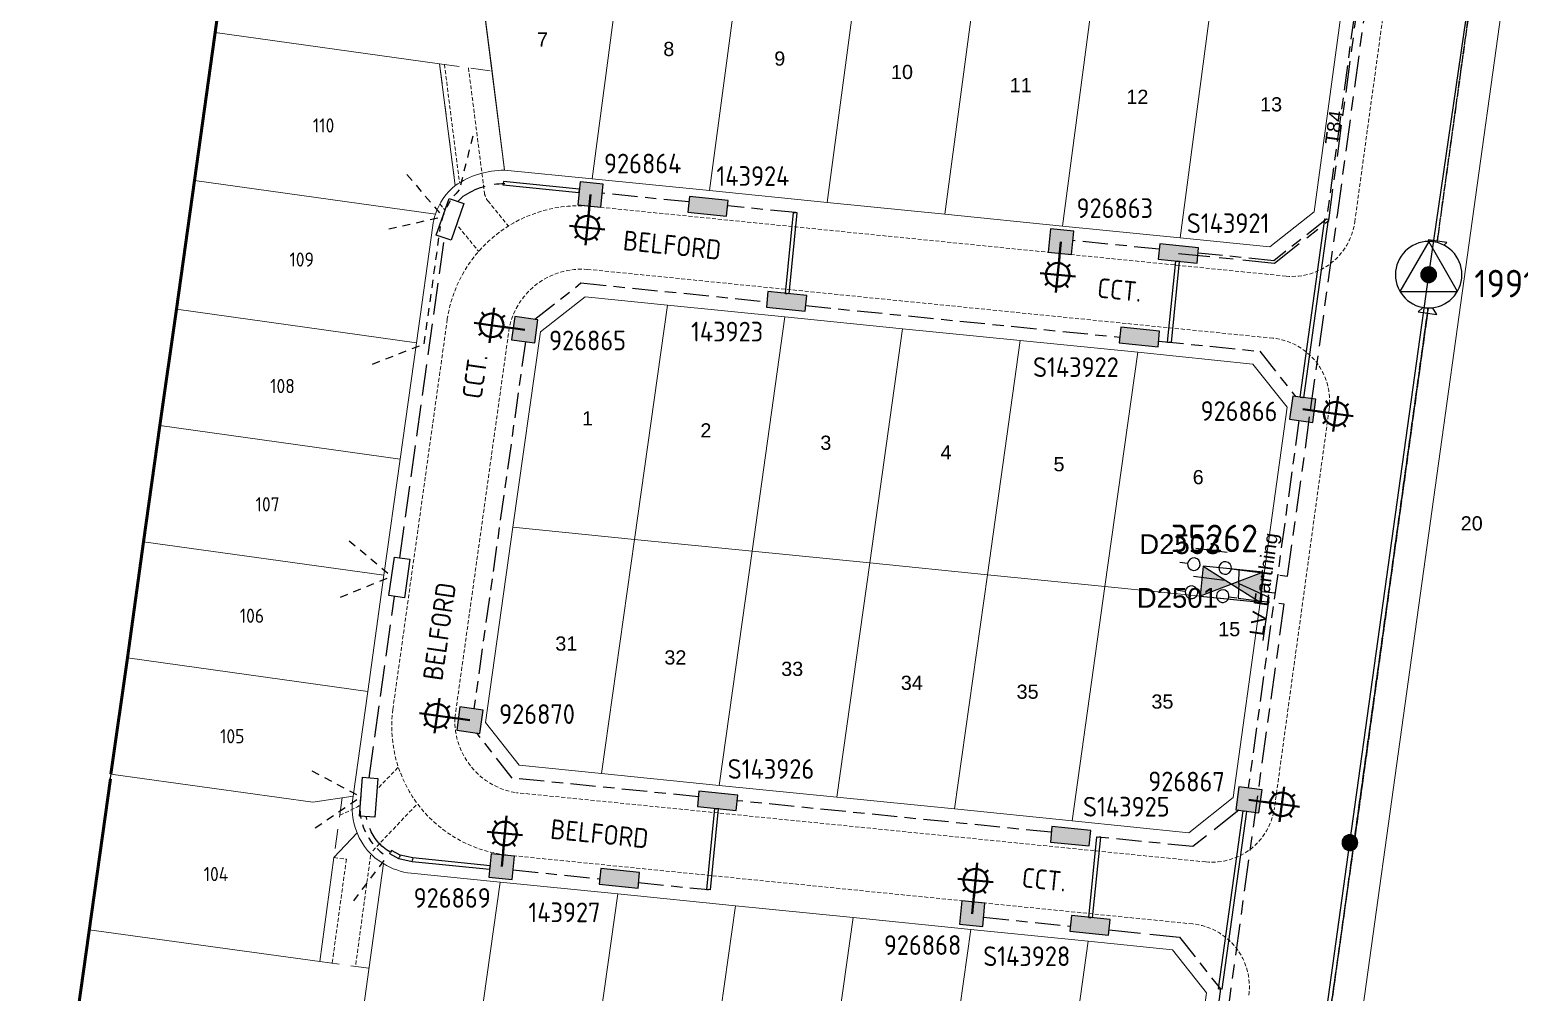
# Model space of a CAD drawing. Header units: metres. Extents: x 276563 to 554027, y 6210407 to 12421560.
# Drawn here: x 276993.6 to 277182.7, y 6210827.4 to 6210949.6 of the extents above; entities that cross this region are included whole.
import ezdxf
from ezdxf.enums import TextEntityAlignment as Align

# ---------------------------------------------------------------- set-up
doc = ezdxf.new("R2010")
doc.units = ezdxf.units.M
for name, pattern in [('Cable Exist OH', [1, 1, 0]), ('Cable Exist UG', [8.2, 4, -1.2, 1.8, -1.2]), ('DASHED', [0.75, 0.5, -0.25]), ('IE Trench LV', [6.5, 5, -1.5]), ('IECLDOTA', [1.8, 1, -0.8]), ('IECLROU40', [4, 2.5, -1.5])]:
    doc.linetypes.add(name, pattern=pattern)
doc.layers.get('0').update_dxf_attribs({"color": 6})
for name, color, linetype in [('_User Miscellaneous1', 7, 'Continuous'), ('Equip_HV_EXT', 7, 'Continuous'), ('Equip_LV_EXT', 7, 'Continuous'), ('Equip_SP_SL_EXT', 7, 'Continuous'), ('Mains_HV_EXT', 7, 'Continuous'), ('Mains_LV_EXT', 7, 'Continuous'), ('Mains_SL_EXT', 7, 'Continuous'), ('OH_Details_SP_MISC', 7, 'Continuous'), ('Services_SP_NEW', 2, 'Continuous'), ('Sub_SP_EXT', 7, 'Continuous'), ('Sub_SP_TR_HV_LV_EXT', 7, 'Continuous'), ('SupportsOH_SP_TR_HV_LV_SL_EXT', 7, 'Continuous'), ('SupportsUG_SP_LV_EXT', 7, 'Continuous'), ('SupportsUG_SP_LV_NEW', 2, 'Continuous'), ('SupportsUG_SP_LV_SL_EXT', 7, 'Continuous'), ('Trench_SP_NEW', 2, 'Continuous'), ('UG_Details_SP_MISC', 7, 'Continuous')]:
    doc.layers.add(name, color=color, linetype=linetype)
for name, color, linetype, lineweight in [('Cadastre Developer_SP_EXT', 9, 'Continuous', 5), ('Cadastre Developer_SP_NEW', 2, 'Continuous', 5), ('Cadastre Land Parcels_SP_EXT', 9, 'Continuous', 5), ('Cadastre Road Names_SP_HV_LV_SL_EXT', 9, 'Continuous', 5)]:
    doc.layers.add(name, color=color, linetype=linetype, lineweight=lineweight)
doc.styles.add('COLUMN_LABEL', font='arial.ttf')
doc.styles.add('iecARIAL', font='arial.ttf', dxfattribs={"height": 2})
doc.styles.add('iecISOCP', font='isocp.shx')
doc.styles.add('LotNum', font='isocp.shx', dxfattribs={"height": 1.8})
doc.styles.add('POLE_LABEL', font='arial.ttf')
doc.styles.get("Standard").update_dxf_attribs({"font": 'arial.ttf'})
doc.styles.add('SWITCH_LABEL', font='arial.ttf', dxfattribs={"height": 2.5})
doc.linetypes.add('Cable E UG', pattern='A,6,-0.5,["E",Standard,S=1.7,R=0,X=0.5,Y=-1],-2.9', length=9.4)
doc.linetypes.add('IE Trench HV', pattern='A,7,-0.2,["/",Standard,S=3,R=0,X=0.6,Y=-1.4],-2.5', length=9.7)

# ---------------------------------------------------------------- blocks, each defined once
blk = doc.blocks.new('SUB_PADMOUNT_EXT')
for points in [[(0, 0), (-3.84, 1.92), (-3.84, -1.92)], [(0, 0), (3.84, 1.92), (3.84, -1.92)]]:
    blk.add_hatch(color=256).paths.add_polyline_path(points)
for p, q in [((3.84, 1.92), (-3.84, -1.92)), ((-3.84, 1.92), (3.84, -1.92))]:
    blk.add_line(p, q)
blk.add_lwpolyline([(-3.84, -1.92), (3.84, -1.92), (3.84, 1.92), (-3.84, 1.92)], close=True)
for tag, height, flags, p in [('ASSET_NUM', 3.5, 8, (2, 2)), ('STREET_CODE', 0.2, 9, (1.5, 0)), ('CONSTRUCTED_VOLTAGE', 0.2, 9, (1.5, -0.2)), ('OPERATING_VOLTAGE', 0.2, 9, (1.5, -0.6)), ('ORIENTATION', 0.2, 9, (1.5, -0.8)), ('OWNED_BY', 0.2, 9, (1.5, -1)), ('OPERATED_BY', 0.2, 9, (1.5, -1.2)), ('SECONDARY_VOLTAGE', 0.2, 9, (1.5, -1.6)), ('STATE', 0.2, 9, (1.5, -1.8)), ('NO_PHASES', 0.2, 9, (1.5, -0.4)), ('MAINTAINED_BY', 0.2, 9, (1.5, -1.4)), ('SUBSTATION_TYPE', 0.2, 9, (1.5, -2.2)), ('STREETNAME', 0.2, 9, (1.5, -3)), ('SUBURB', 0.2, 9, (1.5, -3.2)), ('Z', 0.2, 1, (1.5, -3.6)), ('PARENT', 0.2, 9, (1.5, -2)), ('USAGE', 0.2, 9, (1.5, -2.4)), ('LEGEND', 0.2, 9, (1.5, -2.6)), ('LOCATION', 0.2, 9, (1.5, -2.8)), ('NOTES', 0.2, 9, (1.5, -3.4))]:
    blk.add_attdef(tag, text='', height=height, dxfattribs=dict(flags=flags)).set_placement(p, align=Align.MIDDLE_LEFT)
blk = doc.blocks.new('LV_OH_LINKS_DISTFUSE_EXT')
for p, q in [((0, 0), (0.96, 0)), ((3.84, 0), (4.8, 0))]:
    blk.add_line(p, q)
blk.add_lwpolyline([(3.84, -1.2), (3.84, 1.2), (0.96, -1.2), (0.96, 1.2)], close=True)
at = {"flags": 9}
for tag, p in [('ACTUAL_STATUS', (0, 0)), ('CONSTRUCTED_VOLTAGE', (0, -0.2)), ('OPERATING_VOLTAGE', (0, -0.6)), ('ORIENTATION', (0, -0.8)), ('OWNED_BY', (0, -1)), ('STATE', (0, -1.2)), ('SWITCH_TYPE', (0, -1.4)), ('NO_PHASES', (0, -0.4)), ('USAGE', (0, -1.6)), ('NOTES', (0, -1.8))]:
    blk.add_attdef(tag, text='', height=0.2, dxfattribs=at).set_placement(p, align=Align.MIDDLE_LEFT)
at = {"flags": 1}
blk.add_attdef('Z', (0, 0), '', height=0.2, dxfattribs=at)
blk = doc.blocks.new('SWG_HOLEC_SU_EXT')
blk.add_line((1.8, -2), (5.8, -2))
for points in [[(1, 0), (0, 0)], [(6.6, 0), (7.6, 0)]]:
    blk.add_lwpolyline(points)
for points in [[(1.8, -0.8, 1), (1.8, 0.8, 1)], [(5.8, -0.8, 1), (5.8, 0.8, 1)]]:
    blk.add_lwpolyline(points, format="xyb", close=True)
at = {"style": 'SWITCH_LABEL', "flags": 8}
blk.add_attdef('ASSET_NUM', text='', height=2.5, rotation=179.9544, dxfattribs=at).set_placement((-2.4, 0), align=Align.MIDDLE_LEFT)
at = {"flags": 1}
blk.add_attdef('Z', (0, 0), '', height=0.2, dxfattribs=at)
at = {"flags": 9}
for tag, p in [('ACTUAL_STATUS', (0, -0.4)), ('CONSTRUCTED_VOLTAGE', (0, -0.6)), ('OPERATING_VOLTAGE', (0, -1)), ('ORIENTATION', (0, -1.2)), ('OWNED_BY', (0, -1.4)), ('STATE', (0, -1.8)), ('NO_PHASES', (0, -0.8)), ('PARENT', (0, -1.6)), ('SWITCH_TYPE', (0, -2)), ('STREETNAME', (0, -2.6)), ('SUBURB', (0, -2.8)), ('USAGE', (0, -2.2)), ('LOCATION', (0, -2.4)), ('NOTES', (0, -3))]:
    blk.add_attdef(tag, text='', height=0.2, dxfattribs=at).set_placement(p, align=Align.MIDDLE_LEFT)
at = {"style": 'SWITCH_LABEL', "flags": 9}
blk.add_attdef('STREET_CODE', text='', height=0.2, dxfattribs=at).set_placement((0, -0.2), align=Align.MIDDLE_LEFT)
blk = doc.blocks.new('SUB_POLE_EXT')
blk.add_wipeout([(0, 4.22), (0.42, 4.2), (0.83, 4.14), (1.21, 4.05), (1.62, 3.9), (1.99, 3.72), (2.35, 3.51), (2.68, 3.26), (2.99, 2.99), (3.28, 2.66), (3.52, 2.34), (3.76, 1.92), (3.9, 1.62), (4.04, 1.23), (4.18, 0.63), (4.22, 0), (4.18, -0.61), (4.06, -1.15), (3.9, -1.62), (3.58, -2.24), (3.22, -2.73), (2.97, -3.01), (2.68, -3.26), (2.36, -3.5), (2, -3.72), (1.64, -3.89), (1.25, -4.03), (0.82, -4.14), (0.42, -4.2), (0, -4.22), (-0.41, -4.2), (-0.8, -4.15), (-1.21, -4.05), (-1.62, -3.9), (-1.99, -3.73), (-2.35, -3.51), (-2.68, -3.26), (-2.96, -3.02), (-3.23, -2.72), (-3.51, -2.35), (-3.71, -2.01), (-3.91, -1.6), (-4.05, -1.21), (-4.16, -0.76), (-4.22, -0.14), (-4.21, 0.39), (-4.14, 0.83), (-4.03, 1.27), (-3.9, 1.63), (-3.71, 2.02), (-3.5, 2.37), (-3.28, 2.67), (-2.99, 2.99), (-2.68, 3.27), (-2.33, 3.52), (-1.98, 3.73), (-1.63, 3.9), (-1.2, 4.05), (-0.78, 4.15), (-0.4, 4.21)])
blk.add_line((2.16, 0.48), (2.16, 0.48, 0))
blk.add_lwpolyline([(-4.22, 0, 1), (4.22, 0, 1)], format="xyb", close=True)
blk.add_lwpolyline([(2.14, 0.52), (0, 4.22), (-3.66, -2.11), (3.66, -2.11)], close=True)
for tag, height, flags, p in [('ASSET_NUM', 3.5, 8, (2, 2)), ('STREET_CODE', 0.2, 9, (1.5, 0)), ('CONSTRUCTED_VOLTAGE', 0.2, 9, (1.5, -0.2)), ('OPERATING_VOLTAGE', 0.2, 9, (1.5, -0.6)), ('OPERATED_BY', 0.2, 9, (1.5, -0.8)), ('ORIENTATION', 0.2, 9, (1.5, -1.2)), ('OWNED_BY', 0.2, 9, (1.5, -1.4)), ('SECONDARY_VOLTAGE', 0.2, 9, (1.5, -1.6)), ('STATE', 0.2, 9, (1.5, -1.8)), ('NO_PHASES', 0.2, 9, (1.5, -0.4)), ('MAINTAINED_BY', 0.2, 9, (1.5, -1)), ('SUBSTATION_TYPE', 0.2, 9, (1.5, -2)), ('STREETNAME', 0.2, 9, (1.5, -2.8)), ('SUBURB', 0.2, 9, (1.5, -3)), ('Z', 0.2, 1, (1.5, -3.4)), ('USAGE', 0.2, 9, (1.5, -2.2)), ('LEGEND', 0.2, 9, (1.5, -2.4)), ('LOCATION', 0.2, 9, (1.5, -2.6)), ('NOTES', 0.2, 9, (1.5, -3.2))]:
    blk.add_attdef(tag, text='', height=height, dxfattribs=dict(flags=flags)).set_placement(p, align=Align.MIDDLE_LEFT)
blk = doc.blocks.new('POLE_EXT')
blk.add_hatch(color=256).paths.add_polyline_path([(-1, 0, 1), (1, 0, 1)])
blk.add_lwpolyline([(-1, 0, 1), (1, 0, 1)], format="xyb", close=True)
for tag, height, flags, p in [('pNumber', 2.5, 8, (-17.84, 2.07)), ('OWNED_BY', 0.2, 9, (1.35, -0.4)), ('SPECIAL_USE', 0.2, 9, (1.35, -0.8)), ('STATE', 0.2, 9, (1.35, -1)), ('cLV', 0.2, 9, (1.35, -1.4)), ('hDepth', 0.2, 9, (1.35, -1.6)), ('hDia', 0.2, 9, (1.35, -1.8)), ('PARENT', 0.2, 9, (1.35, -0.6)), ('USAGE', 0.2, 9, (1.35, -1.2)), ('cHV', 0.2, 9, (1.35, -2)), ('cLinedev', 0.2, 9, (1.35, -3.4)), ('pExisting', 0.2, 9, (1.35, -3.8)), ('LBRACKET', 0.2, 9, (1.35, -2.2)), ('LExisting', 0.2, 9, (1.35, -2.4)), ('LANTNUMBER', 0.2, 9, (1.35, -2.6)), ('LOther', 0.2, 9, (1.35, -2.8)), ('LRemove', 0.2, 9, (1.35, -3)), ('LEGEND', 0.2, 9, (1.35, -3.2)), ('LOCATION', 0.2, 9, (1.35, -3.6)), ('pFooting', 0.2, 9, (1.35, -4.4)), ('pNew', 0.2, 9, (1.35, -4.6)), ('pRelocate', 0.2, 9, (1.35, -5)), ('pRemove', 0.2, 9, (1.35, -5.2)), ('pReplace', 0.2, 9, (1.35, -5.4)), ('pStay', 0.2, 9, (1.35, -5.6)), ('PFNUMBER', 0.2, 9, (1.35, -4)), ('NEWPFNUMBER', 0.2, 9, (1.35, -4.2)), ('pType', 0.2, 9, (1.35, -5.8)), ('cspan', 0.2, 9, (1.35, -6)), ('STREETNAME', 0.2, 9, (1.35, -6.2)), ('SUBURB', 0.2, 9, (1.35, -6.4)), ('OPERATED_BY', 0.2, 9, (1.36, -7.01)), ('NOTES', 0.2, 9, (1.35, -6.6)), ('MAINTAINED_BY', 0.2, 9, (1.36, -6.81))]:
    blk.add_attdef(tag, text='', height=height, dxfattribs=dict(flags=flags)).set_placement(p, align=Align.MIDDLE_LEFT)
at = {"style": 'POLE_LABEL'}
for tag, height, flags, p in [('ASSET_NUM', 2.5, 8, (2, 2)), ('STRUCTURE_PLANT_NUMBER', 0.2, 9, (1.35, 0.03)), ('STREET_CODE', 0.2, 9, (1.35, -0.2))]:
    blk.add_attdef(tag, text='', height=height, dxfattribs=dict(at, flags=flags)).set_placement(p, align=Align.MIDDLE_LEFT)
at = {"flags": 1}
blk.add_attdef('Z', (1.35, -7.33), '', height=0.2, dxfattribs=at)
blk = doc.blocks.new('COLUMN_EXT')
blk.add_hatch(color=256).paths.add_polyline_path([(-1.49, 1.48), (-1.49, -1.49), (1.48, -1.49), (1.48, 1.48)])
blk.add_lwpolyline([(-1.49, -1.49), (1.48, -1.49), (1.48, 1.48), (-1.49, 1.48)], close=True)
for tag, height, style, flags, p in [('ASSET_NUM', 2.5, 'COLUMN_LABEL', 8, (2, 2)), ('STRUCTURE_PLANT_NUMBER', 0.2, 'POLE_LABEL', 9, (1.81, 0.03)), ('STREET_CODE', 0.2, 'COLUMN_LABEL', 9, (1.81, -0.2))]:
    blk.add_attdef(tag, text='', height=height, dxfattribs=dict(style=style, flags=flags)).set_placement(p, align=Align.MIDDLE_LEFT)
at = {"flags": 9}
for tag, p in [('COLUMN_TYPE', (1.81, -0.4)), ('OWNED_BY', (1.81, -0.6)), ('STATE', (1.81, -0.8)), ('USAGE', (1.81, -1)), ('STREETNAME', (1.81, -1.6)), ('SUBURB', (1.81, -1.8)), ('LEGEND', (1.81, -1.2)), ('LOCATION', (1.81, -1.4)), ('NOTES', (1.81, -2))]:
    blk.add_attdef(tag, text='', height=0.2, dxfattribs=at).set_placement(p, align=Align.MIDDLE_LEFT)
at = {"flags": 1}
blk.add_attdef('Z', (1.81, -2.35), '', height=0.2, dxfattribs=at)
blk = doc.blocks.new('SL_LANTERN_EXT')
at = {"lineweight": 40}
for p, q in [((-1.46, 5.68), (-1.06, 5.28)), ((0, 1.97), (0, 6.47)), ((1.46, 5.68), (1.06, 5.28)), ((-2.25, 4.22), (2.25, 4.22)), ((-1.46, 2.76), (-1.06, 3.16)), ((0, 0), (0, 2.72)), ((1.46, 2.76), (1.06, 3.16))]:
    blk.add_line(p, q, dxfattribs=at)
blk.add_circle((0, 4.22), 1.5, dxfattribs=at)
at = {"style": 'iecARIAL', "flags": 8}
blk.add_attdef('ASSET_NUM', (1.5, 1.5), '', height=2.5, dxfattribs=at)
for tag, p, height, flags in [('OPERATING_VOLTAGE', (0.98, -1.65), 0.2, 9), ('ORIENTATION', (0.98, -1.85), 0.2, 9), ('OWNED_BY', (0.98, -2.05), 0.2, 9), ('CONSTRUCTED_VOLTAGE', (0.98, -0.65), 0.2, 9), ('CONTROL_TYPE', (0.98, -0.85), 0.2, 9), ('LANTERN_PURPOSE', (0.98, -1.05), 0.2, 9), ('LANTERN_TYPE', (0.98, -1.25), 0.2, 9), ('NO_PHASES', (0.98, -1.45), 0.2, 9), ('LNUMBER', (2.18, -3.25), 2.5, 8), ('STATE', (0.98, -2.25), 0.2, 9), ('USAGE', (0.98, -2.45), 0.2, 9), ('CEXIST', (0.98, -2.65), 0.2, 9), ('CNEW', (0.98, -2.85), 0.2, 9), ('CNUMBER', (0.98, -3.05), 0.2, 9), ('CREMOVE', (0.98, -3.25), 0.2, 9), ('CREPLACE', (0.98, -3.45), 0.2, 9), ('LKINGHEIGHT', (0.98, -3.65), 0.2, 9), ('LBRACKET', (0.98, -3.85), 0.2, 9), ('LBRACKETVOCAB', (0.98, -4.05), 0.2, 9), ('LCATEGORY', (0.98, -4.25), 0.2, 9), ('LCHARGE1', (0.98, -4.45), 0.2, 9), ('LCHARGE1PERCENT', (0.98, -4.65), 0.2, 9), ('LCHARGE2', (0.98, -4.85), 0.2, 9), ('LCHARGE2PERCENT', (0.98, -5.05), 0.2, 9), ('LCHARGE3', (0.98, -5.25), 0.2, 9), ('LCHARGE3PERCENT', (0.98, -5.45), 0.2, 9), ('LEXIST', (0.98, -5.65), 0.2, 9), ('LLAMP', (0.98, -5.85), 0.2, 9), ('LLAMPVOCAB', (0.98, -6.05), 0.2, 9), ('LMAST', (0.98, -6.25), 0.2, 9), ('LMASTVOCAB', (0.98, -6.45), 0.2, 9), ('LNEW', (0.98, -6.65), 0.2, 9), ('LANTNUMBER', (0.98, -6.85), 0.2, 9), ('LOUTREACH', (0.98, -7.25), 0.2, 9), ('LOUTREACHVOCAB', (0.98, -7.45), 0.2, 9), ('LRATECODE', (0.98, -7.65), 0.2, 9), ('STREETNAME', (0.98, -9.25), 0.2, 9), ('SUBURB', (0.98, -9.45), 0.2, 1), ('LREMOVE', (0.98, -7.85), 0.2, 9), ('LREPLACE', (0.98, -8.05), 0.2, 9), ('LTYPE', (0.98, -8.25), 0.2, 9), ('LTYPEVOCAB', (0.98, -8.45), 0.2, 9), ('LEGEND', (0.98, -8.65), 0.2, 9), ('LOCATION', (0.98, -8.85), 0.2, 9), ('NOTES', (0.98, -9.05), 0.2, 9)]:
    blk.add_attdef(tag, p, '', height=height, dxfattribs=dict(flags=flags))
blk = doc.blocks.new('PILLAR_EXT')
blk.add_hatch(color=256).paths.add_polyline_path([(-2.475, 0.99), (-2.475, -0.99), (2.475, -0.99), (2.475, 0.99)])
blk.add_lwpolyline([(-2.475, -0.99), (2.475, -0.99), (2.475, 0.99), (-2.475, 0.99)], close=True)
at = {"style": 'iecARIAL', "flags": 8}
blk.add_attdef('ASSET_NUM', (1.5, 3.5), '', height=2.5, dxfattribs=at)
for tag, p, flags in [('OWNED_BY', (0, -0.2), 9), ('STATE', (0, -0.4), 9), ('SUPPORT_TYPE', (0, -0.6), 9), ('STREETNAME', (0, -1.8), 9), ('SUBURB', (0, -2), 1), ('USAGE', (0, -0.8), 9), ('LEGEND', (0, -1), 9), ('LOCATION', (0, -1.2), 9), ('NOTES', (0, -1.4), 9), ('PARENT', (0, -1.6), 9)]:
    blk.add_attdef(tag, p, '', height=0.2, dxfattribs=dict(flags=flags))
blk = doc.blocks.new('PILLAR_NEW')
at = {"flags": 8}
blk.add_attdef('ASSET_NUM', text='', height=2.5, dxfattribs=at).set_placement((2, 4), align=Align.MIDDLE_LEFT)
blk.add_wipeout([(-2.47, 0.99), (2.47, 0.99), (2.47, -0.99), (-2.47, -0.99)])
at = {"lineweight": -3}
blk.add_lwpolyline([(-2.47, 0.99), (2.47, 0.99), (2.47, -0.99), (-2.47, -0.99)], close=True, dxfattribs=at)
for tag, flags, p in [('STREET_CODE', 9, (1.5, 2)), ('OWNED_BY', 9, (1.5, 1.8)), ('OPERATED_BY', 9, (1.5, 1.6)), ('STATE', 9, (1.5, 1.2)), ('SUPPORT_TYPE', 9, (1.5, 1)), ('SUBURB', 9, (1.5, 0.2)), ('STREETNAME', 9, (1.5, 0)), ('MAINTAINED_BY', 9, (1.5, 1.4)), ('USAGE', 9, (1.5, 0.8)), ('LEGEND', 9, (1.5, 0.6)), ('PARENT', 9, (1.5, 0.4)), ('Z', 1, (1.5, -0.6)), ('LOCATION', 9, (1.5, -0.2)), ('NOTES', 9, (1.5, -0.4))]:
    blk.add_attdef(tag, text='', height=0.2, dxfattribs=dict(flags=flags)).set_placement(p, align=Align.MIDDLE_LEFT)

msp = doc.modelspace()

# ---------------------------------------------------------------- linework, layer by layer
at = {"layer": '_User Miscellaneous1'}
msp.add_line((276994.41, 6210787.47), (277033.96, 6211068.99), dxfattribs=at)
at = {"layer": '_User Miscellaneous1', "color": 1, "linetype": 'Continuous', "lineweight": 50}
for p, q in [((277019.69, 6210967.36), (277014.5, 6210930.44)), ((277014.5, 6210930.44), (277012.21, 6210914.09)), ((277012.21, 6210914.09), (277010.13, 6210899.34)), ((277010.13, 6210899.34), (277008.06, 6210884.59)), ((277008.06, 6210884.59), (277005.99, 6210869.84)), ((277005.99, 6210869.84), (277003.91, 6210855.09)), ((277003.85, 6210854.5), (276998.52, 6210816.7))]:
    msp.add_line(p, q, dxfattribs=at)
at = {"layer": 'Cadastre Developer_SP_EXT', "linetype": 'Continuous'}
msp.add_line((277138.71, 6210832.78), (277128.01, 6210833.88), dxfattribs=at)
for points in [[(277064.99, 6210930.66), (277069.21, 6210962.4), (277049.75, 6210964.35), (277053.89, 6210931.77), (277064.99, 6210930.66)], [(277079.92, 6210929.16), (277084.14, 6210960.9), (277069.21, 6210962.4), (277064.99, 6210930.66), (277079.92, 6210929.16)], [(277094.86, 6210927.66), (277099.08, 6210959.4), (277084.14, 6210960.9), (277079.92, 6210929.16), (277094.86, 6210927.66)], [(277109.79, 6210926.16), (277114.01, 6210957.9), (277099.08, 6210959.4), (277094.86, 6210927.66), (277109.79, 6210926.16)], [(277124.72, 6210924.66), (277128.94, 6210956.4), (277114.01, 6210957.9), (277109.79, 6210926.16), (277124.72, 6210924.66)], [(277139.65, 6210923.17), (277143.87, 6210954.9), (277128.94, 6210956.4), (277124.72, 6210924.66), (277139.65, 6210923.17)], [(277160.31, 6210953.25), (277143.87, 6210954.9), (277139.65, 6210923.17), (277151.04, 6210922.02), (277156.67, 6210926.45), (277160.31, 6210953.25)], [(277070.38, 6210884.89), (277074.56, 6210914.62), (277064.1, 6210915.67), (277058.43, 6210911.22), (277054.94, 6210886.44), (277070.38, 6210884.89)], [(277085.31, 6210883.39), (277089.49, 6210913.12), (277074.56, 6210914.62), (277070.38, 6210884.89), (277085.31, 6210883.39)], [(277100.25, 6210881.89), (277104.43, 6210911.62), (277089.49, 6210913.12), (277085.31, 6210883.39), (277100.25, 6210881.89)], [(277115.19, 6210880.4), (277119.37, 6210910.13), (277104.43, 6210911.62), (277100.25, 6210881.89), (277115.19, 6210880.4)], [(277130.12, 6210878.9), (277134.3, 6210908.63), (277119.37, 6210910.13), (277115.19, 6210880.4), (277130.12, 6210878.9)], [(277149.85, 6210876.92), (277153.26, 6210901.68), (277148.91, 6210907.14), (277134.3, 6210908.63), (277130.12, 6210878.9), (277149.85, 6210876.92)], [(277066.2, 6210855.16), (277070.38, 6210884.89), (277054.94, 6210886.44), (277051.46, 6210861.66), (277055.74, 6210856.21), (277066.2, 6210855.16)], [(277081.13, 6210853.66), (277085.31, 6210883.39), (277070.38, 6210884.89), (277066.2, 6210855.16), (277081.13, 6210853.66)], [(277096.07, 6210852.16), (277100.25, 6210881.89), (277085.31, 6210883.39), (277081.13, 6210853.66), (277096.07, 6210852.16)], [(277111.01, 6210850.66), (277115.19, 6210880.4), (277100.25, 6210881.89), (277096.07, 6210852.16), (277111.01, 6210850.66)], [(277125.95, 6210849.16), (277130.12, 6210878.9), (277115.19, 6210880.4), (277111.01, 6210850.66), (277125.95, 6210849.16)], [(277146.42, 6210852.11), (277149.85, 6210876.92), (277130.12, 6210878.9), (277125.95, 6210849.16), (277140.77, 6210847.65), (277146.42, 6210852.11)], [(277064.09, 6210810.15), (277068.27, 6210839.88), (277053.33, 6210841.38), (277049.15, 6210811.64), (277064.09, 6210810.15)], [(277079.02, 6210808.65), (277083.2, 6210838.38), (277068.27, 6210839.88), (277064.09, 6210810.15), (277079.02, 6210808.65)], [(277093.96, 6210807.15), (277098.14, 6210836.88), (277083.2, 6210838.38), (277079.02, 6210808.65), (277093.96, 6210807.15)], [(277108.9, 6210805.65), (277113.08, 6210835.38), (277098.14, 6210836.88), (277093.96, 6210807.15), (277108.9, 6210805.65)], [(277123.83, 6210804.15), (277128.01, 6210833.88), (277113.08, 6210835.38), (277108.9, 6210805.65), (277123.83, 6210804.15)], [(277139.37, 6210801.03), (277143, 6210827.33), (277138.71, 6210832.78), (277128.01, 6210833.88), (277123.83, 6210804.15), (277139.37, 6210801.03)]]:
    msp.add_lwpolyline(points, close=True, dxfattribs=at)
msp.add_lwpolyline([(277049.15, 6210811.64), (277053.33, 6210841.38), (277042.02, 6210842.51), (277042.02, 6210842.51, -0.118244), (277038.5, 6210843.74), (277038.5, 6210843.74), (277034.3, 6210813.13), (277049.15, 6210811.64)], format="xyb", close=True, dxfattribs=at)
at = {"layer": 'Cadastre Developer_SP_NEW', "color": 3, "linetype": 'IECLROU40'}
for p, q in [((277045.63, 6210945.26), (277047.61, 6210929.8)), ((277045.63, 6210945.26), (277052.3, 6210944.33)), ((277030.42, 6210831.31), (277036.67, 6210830.46))]:
    msp.add_line(p, q, dxfattribs=at)
at = {"layer": 'Cadastre Developer_SP_NEW', "color": 3, "flags": 128}
for points in [[(277052.3, 6210944.33), (277049.75, 6210964.35), (277019.69, 6210967.36), (277017.15, 6210949.24), (277045.63, 6210945.26), (277047.61, 6210929.8, -0.14821), (277053.89, 6210931.77), (277052.3, 6210944.33)], [(277045.1, 6210926.16, -0.141786), (277047.61, 6210929.8, -0.173442), (277047.61, 6210929.8), (277045.63, 6210945.26), (277017.15, 6210949.24), (277014.5, 6210930.44), (277045.1, 6210926.16)], [(277042.69, 6210909.83), (277044.77, 6210924.74, -0.045937), (277045.1, 6210926.16), (277014.5, 6210930.44), (277012.21, 6210914.09), (277042.69, 6210909.83)], [(277001.13, 6210835.3), (277003.91, 6210855.09), (277029.53, 6210851.51), (277034.66, 6210852.3, 0.149414), (277035.19, 6210847.62), (277032.22, 6210844.49), (277030.42, 6210831.31), (277001.13, 6210835.3)], [(277038.5, 6210843.74), (277034.3, 6210813.13), (276998.52, 6210816.7), (277001.13, 6210835.3), (277030.42, 6210831.31), (277032.22, 6210844.49), (277035.19, 6210847.62, 0.179361), (277038.5, 6210843.74)]]:
    msp.add_lwpolyline(points, format="xyb", dxfattribs=at)
for points in [[(277040.63, 6210895.08), (277042.69, 6210909.83), (277012.21, 6210914.09), (277010.13, 6210899.34), (277040.63, 6210895.08)], [(277038.57, 6210880.33), (277040.63, 6210895.08), (277010.13, 6210899.34), (277008.06, 6210884.59), (277038.57, 6210880.33)], [(277036.51, 6210865.58), (277038.57, 6210880.33), (277008.05, 6210884.59), (277005.99, 6210869.84), (277036.51, 6210865.58)], [(277034.66, 6210852.3), (277036.51, 6210865.58), (277005.99, 6210869.84), (277003.91, 6210855.09), (277029.53, 6210851.51), (277034.66, 6210852.3)]]:
    msp.add_lwpolyline(points, dxfattribs=at)
at = {"layer": 'Cadastre Developer_SP_NEW', "color": 3, "linetype": 'IECLROU40', "flags": 128}
msp.add_lwpolyline([(277033.25, 6210852.08), (277032.22, 6210844.49)], dxfattribs=at)
at = {"layer": 'Cadastre Land Parcels_SP_EXT', "color": 3, "linetype": 'Continuous'}
msp.add_lwpolyline([(277033.96, 6211068.99), (276992.63, 6211052.07), (276956.29, 6210801.62), (276977.74, 6210789.23), (276994.41, 6210787.47), (277033.96, 6211068.99)], close=True, dxfattribs=at)
at = {"layer": 'Cadastre Land Parcels_SP_EXT', "linetype": 'Continuous'}
msp.add_lwpolyline([(277261.02, 6210860.83), (277265.78, 6210894.2), (277272.45, 6210941.06), (277276.79, 6210972.28), (277276.87, 6210972.67), (277278.33, 6210983.33), (277282.82, 6211015.34), (277186.13, 6210993.12), (277182.96, 6210970.07), (277156.47, 6210779.4), (277163.22, 6210769.47), (277246.44, 6210760.81), (277246.85, 6210760.76), (277261.02, 6210860.83)], close=True, dxfattribs=at)
at = {"layer": 'Mains_HV_EXT', "linetype": 'Cable Exist OH'}
for points in [[(277171.7, 6210918.14), (277181.38, 6210987.94)], [(277126.37, 6210769.56), (277152.55, 6210780), (277171.7, 6210918.17)]]:
    msp.add_lwpolyline(points, dxfattribs=at)
at = {"layer": 'Mains_HV_EXT', "linetype": 'Cable Exist UG'}
for points in [[(277147.11, 6210879.29), (277147.17, 6210881.03), (277153.32, 6210880.22), (277153.32, 6210880.22), (277156.23, 6210901.27), (277159.64, 6210926.05), (277159.64, 6210926.05), (277163.28, 6210952.85)], [(277147.11, 6210879.29), (277147.05, 6210877.44), (277147.05, 6210877.44), (277152.85, 6210876.69), (277145.97, 6210826.92), (277145.97, 6210826.92), (277142.35, 6210800.62), (277140.88, 6210789.99), (277140.88, 6210789.99), (277139.43, 6210779.46), (277127.81, 6210770.34), (277117.1, 6210771.47), (277102.18, 6210773.05), (277102.18, 6210773.05), (277087.25, 6210774.63), (277072.32, 6210776.21), (277072.32, 6210776.21), (277057.4, 6210777.79), (277029.25, 6210780.76), (277027.44, 6210779.95)]]:
    msp.add_lwpolyline(points, dxfattribs=at)
at = {"layer": 'Mains_HV_EXT', "linetype": 'Cable E UG'}
msp.add_lwpolyline([(277147.11, 6210879.29), (277150.94, 6210877.56), (277150.94, 6210877.56), (277150.84, 6210876.78), (277150.16, 6210872.06)], dxfattribs=at)
at = {"layer": 'Mains_LV_EXT', "linetype": 'Cable Exist UG'}
msp.add_lwpolyline([(277139.45, 6210921.18), (277151.65, 6210919.95), (277158.54, 6210925.38), (277162.02, 6210951.19), (277164.14, 6210951.71), (277164.14, 6210951.71), (277167.86, 6210979.16), (277168.17, 6210981.99), (277162.66, 6210989.23), (277151.96, 6210990.26), (277148.03, 6210986.65)], dxfattribs=at)
at = {"layer": 'Mains_LV_EXT', "linetype": 'Cable Exist OH'}
for points in [[(277171.7, 6210918.17), (277181.36, 6210987.96)], [(277171.7, 6210918.17), (277162.38, 6210850.83)], [(277162.38, 6210850.83), (277152.41, 6210780.41)]]:
    msp.add_lwpolyline(points, dxfattribs=at)
at = {"layer": 'Mains_SL_EXT', "linetype": 'Cable Exist OH'}
msp.add_lwpolyline([(277171.7, 6210918.17), (277162.49, 6210851.72), (277152.41, 6210780.41), (277162.38, 6210765.63)], dxfattribs=at)
at = {"layer": 'Services_SP_NEW', "color": 2, "linetype": 'IECLDOTA'}
for p, q in [((277049.84, 6210936.07), (277048.14, 6210929.25)), ((277037.12, 6210907.14), (277043.68, 6210909.69)), ((277034.73, 6210839.02), (277038.99, 6210844.61))]:
    msp.add_line(p, q, dxfattribs=at)
at = {"layer": 'Trench_SP_NEW', "color": 7, "linetype": 'IE Trench HV', "ltscale": 0.8}
msp.add_line((277150, 6210878.28), (277151.73, 6210878.11), dxfattribs=at)
at = {"layer": 'Trench_SP_NEW', "color": 7, "linetype": 'IE Trench LV', "ltscale": 0.8}
for p, q in [((277147.12, 6210850.49), (277141.28, 6210845.89)), ((277130.65, 6210835.32), (277139.6, 6210834.4))]:
    msp.add_line(p, q, dxfattribs=at)
at = {"layer": 'UG_Details_SP_MISC', "color": 8, "linetype": 'DASHED', "lineweight": 0}
for p, q in [((277161.84, 6210925.17), (277169.04, 6210977.71)), ((277046.25, 6210945.18), (277048.16, 6210930.21)), ((277049.3, 6210944.75), (277051.34, 6210928.85)), ((277045.67, 6210927.46), (277050.6, 6210921.44)), ((277051.77, 6210927.85), (277054.38, 6210924.65)), ((277153.11, 6210918.3), (277065.24, 6210927.12)), ((277151.45, 6210910.42), (277064.45, 6210919.16)), ((277039.7, 6210863.3), (277046.62, 6210912.87)), ((277054.49, 6210911.77), (277047.57, 6210862.2)), ((277158.58, 6210901.38), (277151.65, 6210850.82)), ((277036.89, 6210852.3), (277040.39, 6210855.99)), ((277142.92, 6210843.94), (277055.39, 6210852.73)), ((277037.14, 6210845.35), (277042.82, 6210851.33)), ((277032.96, 6210849.89), (277034.32, 6210850.49)), ((277033.8, 6210844.27), (277032, 6210831.1)), ((277032.22, 6210844.49), (277033.8, 6210844.27)), ((277036.88, 6210844.8), (277034.96, 6210830.7)), ((277141.26, 6210836.07), (277054.59, 6210844.77))]:
    msp.add_line(p, q, dxfattribs=at)
at = {"layer": 'UG_Details_SP_MISC', "color": 7, "linetype": 'Cable Exist UG', "ltscale": 0.8}
for p, q in [((277161.79, 6210951.56), (277158.26, 6210925.54)), ((277077.29, 6210927.72), (277066.3, 6210928.82)), ((277090.83, 6210926.36), (277082.22, 6210927.22)), ((277158.26, 6210925.54), (277151.56, 6210920.26)), ((277137.02, 6210921.72), (277126.03, 6210922.82)), ((277151.56, 6210920.26), (277141.95, 6210921.23)), ((277057.71, 6210912.82), (277063.59, 6210917.43)), ((277063.59, 6210917.43), (277087.2, 6210915.06)), ((277092.12, 6210914.56), (277132.01, 6210910.55)), ((277056.53, 6210909.98), (277049.98, 6210863.36)), ((277136.93, 6210910.05), (277149.8, 6210908.76)), ((277149.8, 6210908.76), (277154.32, 6210903.01)), ((277154.74, 6210899.96), (277148.31, 6210853.33)), ((277054.85, 6210854.59), (277050.36, 6210860.31)), ((277078.5, 6210852.21), (277054.85, 6210854.59)), ((277123.31, 6210847.7), (277083.43, 6210851.71)), ((277141.28, 6210845.89), (277128.23, 6210847.2)), ((277054.97, 6210842.92), (277065.97, 6210841.81)), ((277070.9, 6210841.31), (277079.8, 6210840.42)), ((277114.72, 6210836.91), (277125.72, 6210835.8)), ((277139.6, 6210834.4), (277144.79, 6210827.81)), ((277144.79, 6210827.81), (277141.26, 6210802.26))]:
    msp.add_line(p, q, dxfattribs=at)
at = {"layer": 'UG_Details_SP_MISC'}
for p, q in [((277053.7, 6210929.84), (277053.72, 6210930.08)), ((277053.75, 6210930.32), (277053.72, 6210930.08)), ((277063.37, 6210929.35), (277053.75, 6210930.32)), ((277063.32, 6210928.88), (277053.7, 6210929.84)), ((277063.32, 6210928.88), (277063.35, 6210929.11)), ((277063.37, 6210929.35), (277063.35, 6210929.11)), ((277089.55, 6210916.1), (277090.59, 6210926.39)), ((277090.03, 6210916.06), (277091.06, 6210926.34)), ((277090.59, 6210926.39), (277090.83, 6210926.36)), ((277091.06, 6210926.34), (277090.83, 6210926.36)), ((277154.91, 6210902.93), (277158.02, 6210925.58)), ((277155.38, 6210902.87), (277158.5, 6210925.51)), ((277158.02, 6210925.58), (277158.26, 6210925.54)), ((277158.5, 6210925.51), (277158.26, 6210925.54)), ((277138.08, 6210909.94), (277139.12, 6210920.22)), ((277138.56, 6210909.89), (277139.59, 6210920.17)), ((277139.12, 6210920.22), (277139.35, 6210920.19)), ((277139.59, 6210920.17), (277139.35, 6210920.19)), ((277089.55, 6210916.1), (277089.79, 6210916.08)), ((277090.03, 6210916.06), (277089.79, 6210916.08)), ((277138.08, 6210909.94), (277138.32, 6210909.91)), ((277138.56, 6210909.89), (277138.32, 6210909.91)), ((277154.91, 6210902.93), (277155.15, 6210902.9)), ((277155.38, 6210902.87), (277155.15, 6210902.9)), ((277079.56, 6210840.44), (277080.6, 6210850.73)), ((277080.04, 6210840.39), (277081.07, 6210850.68)), ((277080.6, 6210850.73), (277080.84, 6210850.7)), ((277081.07, 6210850.68), (277080.84, 6210850.7)), ((277144.55, 6210827.85), (277147.66, 6210850.42)), ((277145.02, 6210827.78), (277148.14, 6210850.35)), ((277147.66, 6210850.42), (277147.9, 6210850.39)), ((277148.14, 6210850.35), (277147.9, 6210850.39)), ((277128.08, 6210836.9), (277129.11, 6210847.12)), ((277128.55, 6210836.85), (277129.58, 6210847.07)), ((277129.11, 6210847.12), (277129.34, 6210847.09)), ((277129.58, 6210847.07), (277129.34, 6210847.09)), ((277039.3, 6210844.96), (277039.41, 6210845.17)), ((277040.47, 6210844.33), (277039.3, 6210844.96)), ((277039.53, 6210845.38), (277039.41, 6210845.17)), ((277040.64, 6210844.78), (277039.53, 6210845.38)), ((277040.47, 6210844.33), (277040.55, 6210844.55)), ((277042.15, 6210843.97), (277040.47, 6210844.33)), ((277040.64, 6210844.78), (277040.55, 6210844.55)), ((277042.23, 6210844.44), (277040.64, 6210844.78)), ((277042.15, 6210843.97), (277042.19, 6210844.2)), ((277051.99, 6210842.98), (277042.15, 6210843.97)), ((277042.23, 6210844.44), (277042.19, 6210844.2)), ((277052.04, 6210843.45), (277042.23, 6210844.44)), ((277051.99, 6210842.98), (277052.02, 6210843.21)), ((277052.04, 6210843.45), (277052.02, 6210843.21)), ((277079.56, 6210840.44), (277079.8, 6210840.42)), ((277080.04, 6210840.39), (277079.8, 6210840.42)), ((277128.08, 6210836.9), (277128.32, 6210836.88)), ((277128.55, 6210836.85), (277128.32, 6210836.88)), ((277144.55, 6210827.85), (277144.79, 6210827.81)), ((277145.02, 6210827.78), (277144.79, 6210827.81))]:
    msp.add_line(p, q, dxfattribs=at)
at = {"layer": 'UG_Details_SP_MISC', "color": 8, "linetype": 'DASHED', "lineweight": 0}
for centre, radius, start, end in [((277053.31, 6210929.11), 1.99, 187.2935, 219.2503), ((277063.34, 6210910.31), 16.92, 83.5469, 171.2911), ((277153.91, 6210926.26), 8, 264.2697, 352.1933), ((277063.63, 6210909.85), 9.34, 85.006, 168.1341), ((277150.65, 6210902.46), 8, 352.1933, 84.2697), ((277056.01, 6210861.16), 16.45, 172.5192, 265.0366), ((277056.8, 6210861.85), 9.23, 177.8334, 261.2408), ((277031.13, 6210857.77), 7.94, 293.6793, 316.4838), ((277143.72, 6210851.9), 8, 264.2697, 352.1933), ((277140.46, 6210828.11), 8, 352.1933, 84.2697)]:
    msp.add_arc(centre, radius, start, end, dxfattribs=at)

# ---------------------------------------------------------------- block references
at = {"layer": 'Equip_HV_EXT'}
ref = msp.add_blockref('SWG_HOLEC_SU_EXT', (277147.17, 6210881.03), dxfattribs=dict(at, rotation=172.9681979216129))
ref.add_attrib('ASSET_NUM', 'D2503', dxfattribs={"layer": '0', "height": 2.5, "style": 'SWITCH_LABEL'}).set_placement((277144.77, 6210882.28), align=Align.BOTTOM_RIGHT)
ref = msp.add_blockref('SWG_HOLEC_SU_EXT', (277146.86, 6210877.46), dxfattribs=dict(at, rotation=172.9052506556918))
ref.add_attrib('ASSET_NUM', 'D2501', dxfattribs={"layer": '0', "height": 2.5, "style": 'SWITCH_LABEL'}).set_placement((277144.46, 6210878.71), align=Align.TOP_RIGHT)
at = {"layer": 'Equip_LV_EXT'}
for p, rotation in [((277171.81, 6210918.93), 82.10888168937856), ((277171.6, 6210917.42), 262.1212244427059)]:
    msp.add_blockref('LV_OH_LINKS_DISTFUSE_EXT', p, dxfattribs=dict(at, rotation=rotation))
at = {"layer": 'Equip_SP_SL_EXT', "color": 7}
for p, rotation in [((277064.8, 6210928.66), 174.4454029960431), ((277124.53, 6210922.67), 174.4454029960431), ((277056.44, 6210911.49), 82.17636836087428), ((277155.24, 6210901.4), 262.2208773534611), ((277049.48, 6210861.93), 82.17636836087428), ((277148.4, 6210851.82), 262.2208773534611), ((277053.52, 6210843.35), 354.4454029960431), ((277113.27, 6210837.37), 354.4454029960431)]:
    msp.add_blockref('SL_LANTERN_EXT', p, dxfattribs=dict(at, rotation=rotation))
at = {"layer": 'Sub_SP_EXT'}
ref = msp.add_blockref('SUB_PADMOUNT_EXT', (277146.21, 6210879.2), dxfattribs=dict(at, rotation=354.4515986802813))
ref.add_attrib('ASSET_NUM', '35262', dxfattribs={"layer": '0', "color": 1, "height": 3.5, "style": 'iecISOCP'}).set_placement((277149.55, 6210885.01), align=Align.MIDDLE_RIGHT)
at = {"layer": 'SupportsOH_SP_TR_HV_LV_SL_EXT', "color": 7}
msp.add_blockref('POLE_EXT', (277161.22, 6210846.38), dxfattribs=at)
at = {"layer": 'SupportsUG_SP_LV_EXT'}
ref = msp.add_blockref('PILLAR_EXT', (277079.72, 6210927.17), dxfattribs=dict(at, rotation=354.1626356178883))
ref.add_attrib('ASSET_NUM', '143924', dxfattribs={"height": 2.5, "style": 'iecISOCP'}).set_placement((277080.79, 6210931.01), align=Align.MIDDLE_LEFT)
ref = msp.add_blockref('PILLAR_EXT', (277139.45, 6210921.18), dxfattribs=dict(at, rotation=354.1626356178883))
ref.add_attrib('ASSET_NUM', 'S143921', dxfattribs={"height": 2.5, "style": 'iecISOCP'}).set_placement((277140.52, 6210925.02), align=Align.MIDDLE_LEFT)
ref = msp.add_blockref('PILLAR_EXT', (277089.69, 6210915.1), dxfattribs=dict(at, rotation=174.1626356178883))
ref.add_attrib('ASSET_NUM', '143923', dxfattribs={"height": 2.5, "style": 'iecISOCP'}).set_placement((277077.56, 6210911.26), align=Align.MIDDLE_LEFT)
ref = msp.add_blockref('PILLAR_EXT', (277134.5, 6210910.58), dxfattribs=dict(at, rotation=174.1626356178883))
ref.add_attrib('ASSET_NUM', 'S143922', dxfattribs={"height": 2.5, "style": 'iecISOCP'}).set_placement((277120.99, 6210906.75), align=Align.MIDDLE_LEFT)
ref = msp.add_blockref('PILLAR_EXT', (277080.93, 6210851.69), dxfattribs=dict(at, rotation=174.1626356178883))
ref.add_attrib('ASSET_NUM', 'S143926', dxfattribs={"height": 2.5, "style": 'iecISOCP'}).set_placement((277082.22, 6210855.74), align=Align.MIDDLE_LEFT)
ref = msp.add_blockref('PILLAR_EXT', (277125.75, 6210847.2), dxfattribs=dict(at, rotation=174.1626356178883))
ref.add_attrib('ASSET_NUM', 'S143925', dxfattribs={"height": 2.5, "style": 'iecISOCP'}).set_placement((277127.34, 6210850.95), align=Align.MIDDLE_LEFT)
ref = msp.add_blockref('PILLAR_EXT', (277068.47, 6210841.86), dxfattribs=dict(at, rotation=174.1626356178883))
ref.add_attrib('ASSET_NUM', '143927', dxfattribs={"height": 2.5, "style": 'iecISOCP'}).set_placement((277056.91, 6210837.54), align=Align.MIDDLE_LEFT)
ref = msp.add_blockref('PILLAR_EXT', (277128.22, 6210835.89), dxfattribs=dict(at, rotation=174.1626356178883))
ref.add_attrib('ASSET_NUM', 'S143928', dxfattribs={"height": 2.5, "style": 'iecISOCP'}).set_placement((277114.67, 6210831.97), align=Align.MIDDLE_LEFT)
at = {"layer": 'SupportsUG_SP_LV_SL_EXT', "color": 7}
ref = msp.add_blockref('COLUMN_EXT', (277064.79, 6210928.66), dxfattribs=dict(at, rotation=174.3207214189608))
ref.add_attrib('ASSET_NUM', '926864', dxfattribs={"height": 2.5, "style": 'iecISOCP'}).set_placement((277076.34, 6210932.6), align=Align.MIDDLE_RIGHT)
ref = msp.add_blockref('COLUMN_EXT', (277124.52, 6210922.67), dxfattribs=dict(at, rotation=174.3207214189608))
ref.add_attrib('ASSET_NUM', '926863', dxfattribs={"height": 2.5, "style": 'iecISOCP'}).set_placement((277136.23, 6210926.93), align=Align.MIDDLE_RIGHT)
ref = msp.add_blockref('COLUMN_EXT', (277056.44, 6210911.5), dxfattribs=dict(at, rotation=82.05168678379196))
ref.add_attrib('ASSET_NUM', '926865', dxfattribs={"height": 2.5, "style": 'iecISOCP'}).set_placement((277069.31, 6210910.14), align=Align.MIDDLE_RIGHT)
ref = msp.add_blockref('COLUMN_EXT', (277155.24, 6210901.4), dxfattribs=dict(at, rotation=262.4350175438071))
ref.add_attrib('ASSET_NUM', '926866', dxfattribs={"height": 2.5, "rotation": 359.6396, "style": 'iecISOCP'}).set_placement((277152.03, 6210901.13), align=Align.MIDDLE_RIGHT)
ref = msp.add_blockref('COLUMN_EXT', (277049.48, 6210861.94), dxfattribs=dict(at, rotation=82.05168678379196))
ref.add_attrib('ASSET_NUM', '926870', dxfattribs={"height": 2.5, "style": 'iecISOCP'}).set_placement((277062.82, 6210862.71), align=Align.MIDDLE_RIGHT)
ref = msp.add_blockref('COLUMN_EXT', (277148.4, 6210851.82), dxfattribs=dict(at, rotation=262.4350175438071))
ref.add_attrib('ASSET_NUM', '926867', dxfattribs={"height": 2.5, "rotation": 359.6396, "style": 'iecISOCP'}).set_placement((277145.33, 6210854.11), align=Align.MIDDLE_RIGHT)
ref = msp.add_blockref('COLUMN_EXT', (277053.52, 6210843.34), dxfattribs=dict(at, rotation=354.3207214189607))
ref.add_attrib('ASSET_NUM', '926869', dxfattribs={"height": 2.5, "style": 'iecISOCP'}).set_placement((277052.13, 6210839.37), align=Align.MIDDLE_RIGHT)
ref = msp.add_blockref('COLUMN_EXT', (277113.27, 6210837.37), dxfattribs=dict(at, rotation=354.3207214189607))
ref.add_attrib('ASSET_NUM', '926868', dxfattribs={"height": 2.5, "style": 'iecISOCP'}).set_placement((277111.88, 6210833.39), align=Align.MIDDLE_RIGHT)

# ---------------------------------------------------------------- texts
at = {"layer": 'Cadastre Developer_SP_EXT'}
for s, p in [('7', (277058.01, 6210947.45)), ('8', (277074.04, 6210946.24)), ('9', (277088.13, 6210945.02)), ('10', (277102.95, 6210943.32)), ('11', (277118.02, 6210941.65)), ('12', (277132.84, 6210940.16)), ('13', (277149.82, 6210939.21)), ('1', (277063.73, 6210899.35)), ('2', (277078.75, 6210897.82)), ('3', (277093.98, 6210896.25)), ('4', (277109.24, 6210895.04)), ('5', (277123.59, 6210893.53)), ('6', (277141.26, 6210891.89)), ('20', (277175.29, 6210886.02)), ('15', (277144.5, 6210872.59)), ('31', (277060.33, 6210870.76)), ('32', (277074.18, 6210869)), ('33', (277089.01, 6210867.55)), ('34', (277104.2, 6210865.78)), ('35', (277118.9, 6210864.65)), ('35', (277136.02, 6210863.4))]:
    msp.add_text(s, height=1.8, dxfattribs=at).set_placement(p)
at = {"layer": 'Cadastre Developer_SP_NEW', "color": 3, "style": 'LotNum'}
for s, p in [('110', (277029.54, 6210936.53)), ('109', (277026.57, 6210919.51)), ('108', (277024.12, 6210903.45)), ('107', (277022.27, 6210888.44)), ('106', (277020.26, 6210874.29)), ('105', (277017.76, 6210859)), ('104', (277015.68, 6210841.5))]:
    msp.add_text(s, height=1.8, dxfattribs=at).set_placement(p)
at = {"layer": 'Cadastre Road Names_SP_HV_LV_SL_EXT', "color": 7, "linetype": 'Continuous', "ltscale": 0.3, "char_height": 2.5, "attachment_point": 1, "style": 'iecISOCP'}
for s, width, insert, rotation in [('\\pi4.2543;{\\C2;BELFORD}', 21.151, (277064.86, 6210924.54), 354.1845), ('\\pi7.7673;{\\C2;CCT.}', 21.151, (277121.57, 6210918.87), 354.1845), ('\\pi4.7655;{\\C2;CCT.}', 15.1475, (277047.81, 6210898.24), 81.8328), ('\\pi4.2543;{\\C2;BELFORD}', 21.151, (277042.89, 6210862.99), 81.8328), ('\\pi4.2543;{\\C2;BELFORD}', 21.151, (277055.63, 6210849.82), 354.1845), ('\\pi7.7673;{\\C2;CCT.}', 21.151, (277111.99, 6210844.02), 354.1845)]:
    msp.add_mtext_dynamic_manual_height_columns(s, width=width, gutter_width=4, heights=[0], dxfattribs=dict(at, insert=insert, rotation=rotation))
at = {"layer": 'Mains_HV_EXT'}
msp.add_text('LV Earthing', height=1.8, rotation=81.8103, dxfattribs=at).set_placement((277150.23, 6210872.57))
at = {"layer": 'Mains_LV_EXT'}
msp.add_text('T84', height=1.8, rotation=82.315, dxfattribs=at).set_placement((277159.82, 6210934.9))

# ---------------------------------------------------------------- next in the draw order: block references
at = {"layer": 'Sub_SP_TR_HV_LV_EXT', "color": 7}
ref = msp.add_blockref('SUB_POLE_EXT', (277171.23, 6210918.48), dxfattribs=at)
ref.add_attrib('ASSET_NUM', '19914', dxfattribs={"layer": '0', "color": 1, "height": 3.5, "style": 'iecISOCP'}).set_placement((277177.02, 6210917.36), align=Align.MIDDLE_LEFT)
at = {"layer": 'SupportsUG_SP_LV_NEW', "color": 7}
for p, rotation in [((277046.97, 6210925.51), 70.76748833460123), ((277040.53, 6210880.05), 82.07215682931528), ((277036.63, 6210852.15), 85.6847967440959)]:
    msp.add_blockref('PILLAR_NEW', p, dxfattribs=dict(at, rotation=rotation))

# ---------------------------------------------------------------- next in the draw order: linework, layer by layer
at = {"layer": 'OH_Details_SP_MISC', "color": 7, "linetype": 'Continuous', "flags": 128}
msp.add_lwpolyline([(277164.73, 6210764.79), (277124.74, 6210769.15), (277153.21, 6210788.66), (277161.22, 6210846.38), (277171.23, 6210918.48), (277181.38, 6210987.94)], dxfattribs=at)
at = {"layer": 'Services_SP_NEW', "color": 2, "linetype": 'IECLDOTA'}
for p, q in [((277041.49, 6210931.2), (277046.04, 6210925.84)), ((277039.18, 6210924.3), (277046.04, 6210925.84)), ((277043.68, 6210909.69), (277045.76, 6210924.6)), ((277034.16, 6210884.72), (277039.55, 6210880.19)), ((277033.05, 6210877.53), (277039.56, 6210880.2)), ((277029.42, 6210855.5), (277035.64, 6210852.22)), ((277029.85, 6210848.25), (277035.65, 6210852.23))]:
    msp.add_line(p, q, dxfattribs=at)
for centre, radius, start, end in [((277053.66, 6210923.48), 7.98, 133.7508, 171.9607), ((277042.89, 6210850.86), 7.37, 169.2492, 237.9996)]:
    msp.add_arc(centre, radius, start, end, dxfattribs=at)
at = {"layer": 'Trench_SP_NEW', "linetype": 'IE Trench LV', "ltscale": 0.8, "flags": 128}
for points in [[(277047.97, 6210927.79, -0.037367), (277048.63, 6210928.44, -0.146254), (277053.91, 6210930.07)], [(277039.33, 6210845.22, -0.181745), (277036.77, 6210848.25, -0.059423), (277036.33, 6210849.69, -0.059423)]]:
    msp.add_lwpolyline(points, format="xyb", dxfattribs=at)
for points in [[(277040.6, 6210882.54), (277046.26, 6210923.14)], [(277036.7, 6210854.63), (277039.91, 6210877.64)]]:
    msp.add_lwpolyline(points, dxfattribs=at)

# ---------------------------------------------------------------- next in the draw order: block references
at = {"layer": 'SupportsOH_SP_TR_HV_LV_SL_EXT', "color": 7}
msp.add_blockref('POLE_EXT', (277171.23, 6210918.48), dxfattribs=at)

doc.saveas('drawing.dxf')
